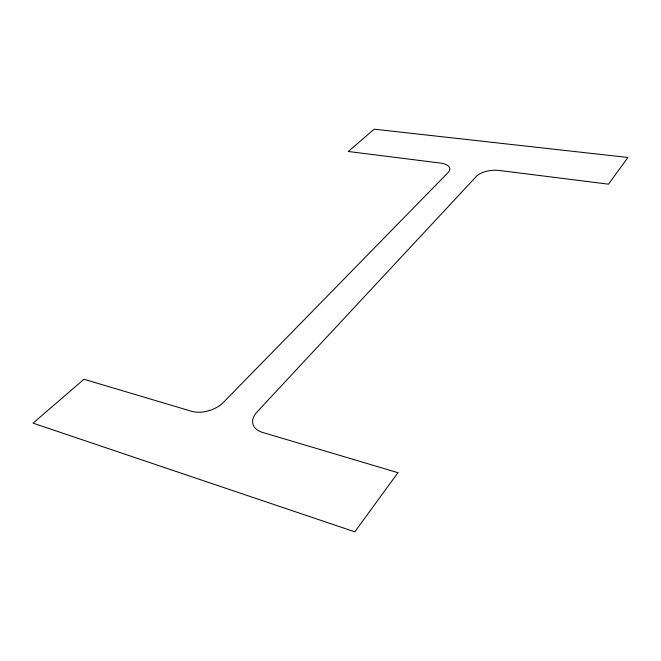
<?xml version="1.0" encoding="UTF-8"?>
<svg xmlns="http://www.w3.org/2000/svg" width="661" height="661" viewBox="0 0 661 661"><rect width="100%" height="100%" fill="white"/><g stroke="black" fill="none" stroke-linecap="round" stroke-linejoin="round"><path stroke-width="0.99" d="M397.947 472.689L354.8 531.824L33.05 423.147L83.964 379.265L191.55 411.282A23.028 13.501 -17.3 0 0 223.311 402.483L448.026 172.653A17.029 7.692 -7.5 0 0 440.49 163.077L348.281 151.493L374.176 129.176L627.95 157.467L608.467 184.171L499.468 170.48A17.665 8.139 -5.9 0 0 476.407 176.355L256.914 412.109A23.796 14.823 -15.2 0 0 262.45 432.377L397.947 472.689"/></g></svg>
